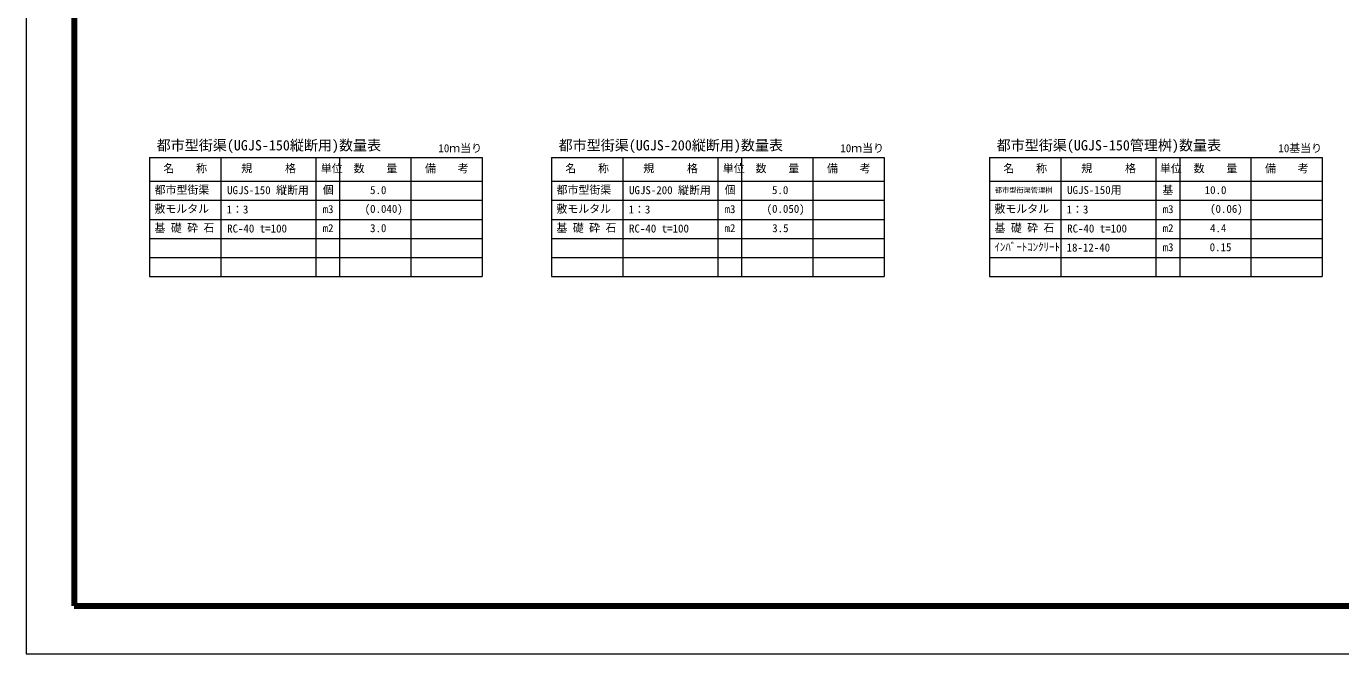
# Model space of a CAD drawing. Units: millimetres on the paper. Extents: x 0 to 841, y 0 to 594.
# Drawn here: x 0 to 553, y 0 to 264 of the extents above; entities that cross this region are included whole.
import ezdxf
from ezdxf.enums import TextEntityAlignment as Align

# ---------------------------------------------------------------- set-up
doc = ezdxf.new("R2010")
doc.units = ezdxf.units.MM
for name, color, linetype, lineweight in [('D-BMK-HTXT', 7, 'Continuous', 13), ('D-TTL-LINE（区切線）', 7, 'Continuous', 18), ('D-TTL（外枠）', 2, 'Continuous', 140)]:
    doc.layers.add(name, color=color, linetype=linetype, lineweight=lineweight)
doc.styles.add('ＭＳ ゴシック', font='')
doc.styles.get('ＭＳ ゴシック').set_extended_font_data('MS Gothic')

msp = doc.modelspace()

# ---------------------------------------------------------------- linework, layer by layer
at = {"layer": 'D-BMK-HTXT'}
for p, q in [((51.823, 208.529), (51.823, 158.529)), ((51.823, 208.529), (191.823, 208.529)), ((81.823, 208.529), (81.823, 158.529)), ((121.823, 208.529), (121.823, 158.529)), ((131.823, 208.529), (131.823, 158.529)), ((161.823, 208.529), (161.823, 158.529)), ((191.823, 208.529), (191.823, 158.529)), ((220.904, 208.529), (220.904, 158.529)), ((220.904, 208.529), (360.904, 208.529)), ((250.904, 208.529), (250.904, 158.529)), ((290.904, 208.529), (290.904, 158.529)), ((300.904, 208.529), (300.904, 158.529)), ((330.904, 208.529), (330.904, 158.529)), ((360.904, 208.529), (360.904, 158.529)), ((405.18, 208.529), (405.18, 158.529)), ((405.18, 208.529), (545.18, 208.529)), ((435.18, 208.529), (435.18, 158.529)), ((475.18, 208.529), (475.18, 158.529)), ((485.18, 208.529), (485.18, 158.529)), ((515.18, 208.529), (515.18, 158.529)), ((545.18, 208.529), (545.18, 158.529)), ((51.823, 198.529), (191.823, 198.529)), ((220.904, 198.529), (360.904, 198.529)), ((405.18, 198.529), (545.18, 198.529)), ((51.823, 190.529), (191.823, 190.529)), ((220.904, 190.529), (360.904, 190.529)), ((405.18, 190.529), (545.18, 190.529)), ((51.823, 182.529), (191.823, 182.529)), ((220.904, 182.529), (360.904, 182.529)), ((405.18, 182.529), (545.18, 182.529)), ((51.823, 174.529), (191.823, 174.529)), ((220.904, 174.529), (360.904, 174.529)), ((405.18, 174.529), (545.18, 174.529)), ((51.823, 166.529), (191.823, 166.529)), ((220.904, 166.529), (360.904, 166.529)), ((405.18, 166.529), (545.18, 166.529)), ((51.823, 158.529), (191.823, 158.529)), ((220.904, 158.529), (360.904, 158.529)), ((405.18, 158.529), (545.18, 158.529))]:
    msp.add_line(p, q, dxfattribs=at)
at = {"layer": 'D-TTL-LINE（区切線）'}
for p, q in [((0, 594), (0, 0)), ((0, 0), (841, 0))]:
    msp.add_line(p, q, dxfattribs=at)
at = {"layer": 'D-TTL（外枠）'}
for p, q in [((20.1, 573.9), (20.1, 20.1)), ((20.1, 20.1), (820.9, 20.1))]:
    msp.add_line(p, q, dxfattribs=at)

# ---------------------------------------------------------------- texts
at = {"layer": 'D-BMK-HTXT', "style": 'ＭＳ ゴシック'}
for s, height, p in [('都市型街渠(UGJS-150縦断用)数量表', 4.33, (54.835, 210.192)), ('都市型街渠(UGJS-200縦断用)数量表', 4.33, (223.915, 210.192)), ('都市型街渠(UGJS-150管理桝)数量表', 4.33, (408.192, 210.192)), ('10ｍ当り', 3.367, (173.364, 209.725)), ('10ｍ当り', 3.367, (342.444, 209.725)), ('10基当り', 3.367, (526.72, 209.725)), ('名\u3000\u3000称', 3.367, (57.66, 201.247)), ('規\u3000\u3000\u3000格', 3.367, (90.464, 201.265)), ('単位', 3.367, (123.902, 201.229)), ('数\u3000\u3000量', 3.367, (137.713, 201.265)), ('備\u3000\u3000考', 3.367, (167.731, 201.225)), ('名\u3000\u3000称', 3.367, (226.74, 201.247)), ('規\u3000\u3000\u3000格', 3.367, (259.544, 201.265)), ('単位', 3.367, (292.982, 201.229)), ('数\u3000\u3000量', 3.367, (306.793, 201.265)), ('備\u3000\u3000考', 3.367, (336.811, 201.225)), ('名\u3000\u3000称', 3.367, (411.016, 201.247)), ('規\u3000\u3000\u3000格', 3.367, (443.82, 201.265)), ('単位', 3.367, (476.885, 201.229)), ('数\u3000\u3000量', 3.367, (491.069, 201.265)), ('備\u3000\u3000考', 3.367, (521.087, 201.225)), ('都市型街渠', 3.367, (54, 192.238)), ('UGJS-150 縦断用', 3.367, (84.472, 192.096)), ('個', 3.367, (124.7, 192.212)), ('5.0', 3.367, (144.613, 192.131)), ('都市型街渠', 3.367, (223.08, 192.238)), ('UGJS-200 縦断用', 3.367, (253.552, 192.096)), ('個', 3.367, (293.781, 192.212)), ('5.0', 3.367, (313.693, 192.131)), ('都市型街渠管理桝', 2.165, (407.408, 193.056)), ('UGJS-150用', 3.367, (437.828, 192.166)), ('基', 3.367, (477.897, 192.167)), ('10.0', 3.367, (495.694, 192.131)), ('敷モルタル', 3.367, (53.929, 184.274)), ('1：3', 3.367, (84.241, 183.979)), ('m3', 3.367, (124.647, 184.131)), ('(0.040)', 3.367, (142.334, 184.248)), ('敷モルタル', 3.367, (223.009, 184.274)), ('1：3', 3.367, (253.321, 183.979)), ('m3', 3.367, (293.728, 184.131)), ('(0.050)', 3.367, (311.414, 184.248)), ('敷モルタル', 3.367, (407.286, 184.274)), ('1：3', 3.367, (437.597, 183.979)), ('m3', 3.367, (478.004, 184.131)), ('(0.06)', 3.367, (497.966, 184.248)), ('基 礎 砕 石', 3.367, (53.929, 176.238)), ('RC-40 t=100', 3.367, (84.472, 175.979)), ('m2', 3.367, (124.639, 176.131)), ('3.0', 3.367, (144.613, 176.131)), ('基 礎 砕 石', 3.367, (223.009, 176.238)), ('RC-40 t=100', 3.367, (253.552, 175.979)), ('m2', 3.367, (293.719, 176.131)), ('3.5', 3.367, (313.783, 176.131)), ('基 礎 砕 石', 3.367, (407.286, 176.238)), ('RC-40 t=100', 3.367, (437.829, 175.979)), ('m2', 3.367, (477.995, 176.131)), ('4.4', 3.367, (497.952, 176.132)), ('ｲﾝﾊﾞｰﾄｺﾝｸﾘｰﾄ', 3.367, (407.268, 168.203)), ('18-12-40', 3.367, (437.597, 167.979)), ('m3', 3.367, (478.004, 168.131)), ('0.15', 3.367, (497.799, 168.131))]:
    msp.add_text(s, height=height, dxfattribs=at).set_placement(p, align=Align.BOTTOM_LEFT)

doc.saveas('drawing.dxf')
